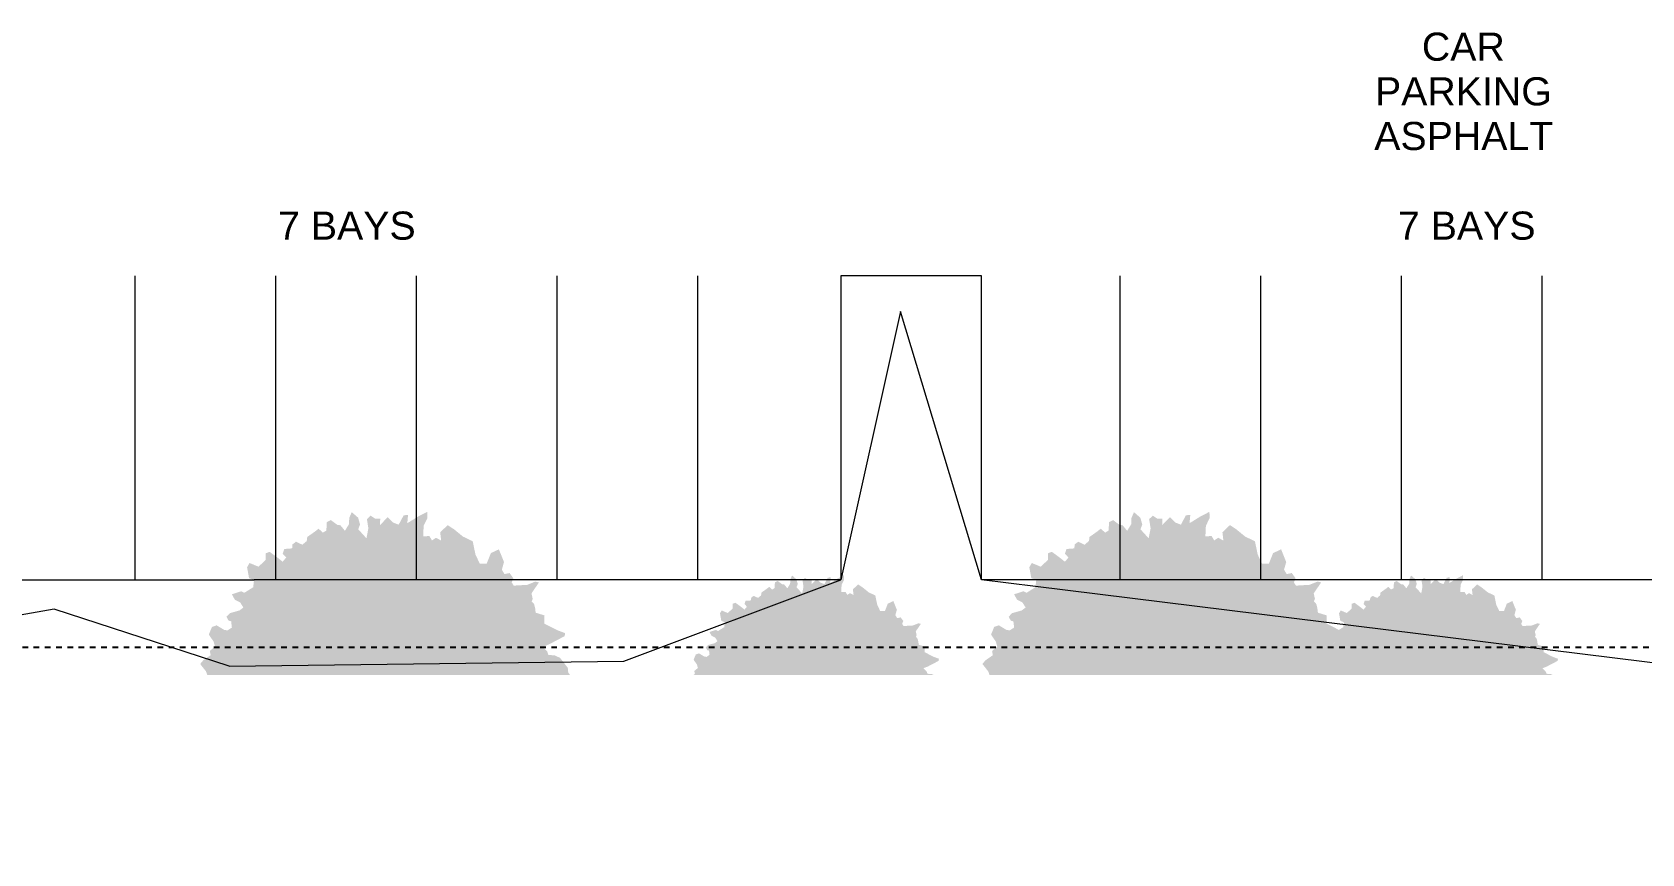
# Model space of a CAD drawing. Header units: metres. Extents: x -2477 to -2300, y 3875 to 4051.
# Drawn here: x -2393.73 to -2365.12, y 3942.27 to 3956.88 of the extents above; entities that cross this region are included whole.
import ezdxf

# ---------------------------------------------------------------- set-up
doc = ezdxf.new("R2010")
doc.units = ezdxf.units.M
doc.linetypes.add('BOUNDARY Tighter', pattern=[0.008, 0.004, -0.002, 0, -0.002])
for name, color, linetype, lineweight in [('A-DETL', 90, 'Continuous', 13), ('A-DETL-GENF', 92, 'Continuous', 5), ('A-FLOR', 192, 'Continuous', 5), ('C-TOPO', 7, 'Continuous', 5), ('C-TOPO-MAJR', 7, 'Continuous', 20), ('G-ANNO-TEXT', 231, 'Continuous', 5)]:
    doc.layers.add(name, color=color, linetype=linetype, lineweight=lineweight)
doc.styles.add('Arial', font='arial.ttf', dxfattribs={"height": 0.5})

# ---------------------------------------------------------------- blocks, each defined once
blk = doc.blocks.new('Tree 5m - Tree 2-358685-GA - Part A')
at = {"layer": 'A-DETL-GENF', "transparency": 33554585}
blk.add_hatch(color=53, dxfattribs=at).paths.add_polyline_path([(-0.676, -0.318), (-2.049, 0.839), (-2.031, 0.802), (-1.977, 0.749), (-1.993, 0.707), (-1.986, 0.628), (-2.066, 0.655), (-2.278, 0.702), (-2.304, 0.676), (-2.253, 0.584), (-2.185, 0.422), (-2.252, 0.348), (-2.19, 0.254), (-2.224, 0.203), (-2.245, 0.159), (-2.243, 0.116), (-2.272, 0.1), (-2.304, 0.039), (-2.459, -0.004), (-2.434, -0.04), (-2.332, -0.074), (-2.199, -0.173), (-2.205, -0.219), (-2.253, -0.245), (-2.259, -0.324), (-2.203, -0.354), (-2.213, -0.416), (-2.294, -0.471), (-2.346, -0.63), (-2.241, -0.658), (-2.119, -0.591), (-2.054, -0.646), (-2.086, -0.766), (-2.165, -0.911), (-2.111, -1.032), (-2.084, -1.171), (-2.058, -1.26), (-1.931, -1.252), (-1.875, -1.167), (-1.849, -1.234), (-1.791, -1.24), (-1.801, -1.302), (-1.74, -1.348), (-1.829, -1.443), (-1.923, -1.485), (-1.972, -1.546), (-1.847, -1.574), (-1.696, -1.596), (-1.768, -1.669), (-1.724, -1.699), (-1.603, -1.65), (-1.567, -1.717), (-1.559, -1.808), (-1.426, -1.793), (-1.478, -1.854), (-1.43, -1.894), (-1.412, -1.957), (-1.35, -1.952), (-1.291, -1.856), (-1.195, -1.777), (-1.189, -1.926), (-1.243, -1.957), (-1.279, -2.035), (-1.263, -2.138), (-1.195, -2.103), (-1.142, -2.047), (-1.052, -2.017), (-1.054, -2.103), (-1.027, -2.134), (-1.005, -2.228), (-0.951, -2.24), (-0.881, -2.166), (-0.832, -2.174), (-0.822, -2.244), (-0.764, -2.246), (-0.651, -2.256), (-0.615, -2.222), (-0.544, -2.222), (-0.508, -2.301), (-0.454, -2.303), (-0.419, -2.269), (-0.341, -2.325), (-0.289, -2.293), (-0.293, -2.23), (-0.226, -2.218), (-0.21, -2.299), (-0.182, -2.414), (-0.134, -2.432), (-0.081, -2.369), (0.04, -2.363), (0.094, -2.468), (0.15, -2.448), (0.219, -2.329), (0.185, -2.275), (0.251, -2.212), (0.378, -2.23), (0.394, -2.269), (0.507, -2.315), (0.521, -2.24), (0.493, -2.172), (0.503, -2.099), (0.563, -2.103), (0.674, -2.154), (0.734, -2.148), (0.744, -2.093), (0.726, -2.067), (0.768, -2.003), (0.833, -2.011), (0.859, -2.043), (0.893, -2.144), (0.95, -2.166), (1.04, -2.12), (1.05, -2.015), (1.076, -1.959), (1.159, -1.959), (1.185, -1.912), (1.219, -1.915), (-0.241, -0.684)])
blk = doc.blocks.new('Tree 7m - Tree-V184-GA - Part A')
at = {"layer": 'A-DETL-GENF', "transparency": 33554585}
blk.add_hatch(color=53, dxfattribs=at).paths.add_polyline_path([(-2.9, 1.557), (-2.957, 1.605), (-2.96, 1.55), (-3.008, 1.479), (-3.017, 1.256), (-2.971, 1.159), (-2.892, 1.083), (-2.915, 1.022), (-2.905, 0.908), (-3.022, 0.946), (-3.33, 1.014), (-3.368, 0.976), (-3.294, 0.844), (-3.195, 0.608), (-3.292, 0.501), (-3.203, 0.363), (-3.251, 0.29), (-3.281, 0.226), (-3.279, 0.164), (-3.321, 0.141), (-3.368, 0.052), (-3.593, -0.01), (-3.556, -0.064), (-3.408, -0.112), (-3.215, -0.256), (-3.224, -0.323), (-3.294, -0.361), (-3.303, -0.475), (-3.221, -0.519), (-3.236, -0.609), (-3.353, -0.688), (-3.429, -0.919), (-3.277, -0.96), (-3.098, -0.864), (-3.005, -0.943), (-3.052, -1.118), (-3.166, -1.329), (-3.087, -1.504), (-3.049, -1.706), (-3.011, -1.835), (-2.827, -1.823), (-2.745, -1.7), (-2.707, -1.797), (-2.622, -1.806), (-2.637, -1.896), (-2.549, -1.963), (-2.677, -2.101), (-2.815, -2.162), (-2.885, -2.25), (-2.704, -2.291), (-2.484, -2.323), (-2.59, -2.428), (-2.525, -2.472), (-2.35, -2.402), (-2.297, -2.499), (-2.286, -2.63), (-2.093, -2.61), (-2.169, -2.697), (-2.098, -2.756), (-2.072, -2.847), (-1.982, -2.841), (-1.897, -2.7), (-1.756, -2.586), (-1.748, -2.803), (-1.827, -2.847), (-1.879, -2.961), (-1.856, -3.11), (-1.756, -3.06), (-1.68, -2.978), (-1.549, -2.934), (-1.552, -3.06), (-1.514, -3.104), (-1.481, -3.241), (-1.403, -3.259), (-1.3, -3.151), (-1.23, -3.162), (-1.215, -3.265), (-1.131, -3.268), (-0.967, -3.282), (-0.914, -3.233), (-0.812, -3.233), (-0.759, -3.347), (-0.68, -3.35), (-0.631, -3.3), (-0.517, -3.382), (-0.441, -3.335), (-0.446, -3.244), (-0.35, -3.227), (-0.326, -3.344), (-0.286, -3.51), (-0.215, -3.537), (-0.139, -3.446), (0.036, -3.437), (0.115, -3.589), (0.197, -3.56), (0.296, -3.388), (0.247, -3.309), (0.343, -3.218), (0.527, -3.244), (0.551, -3.3), (0.714, -3.367), (0.735, -3.259), (0.694, -3.159), (0.709, -3.054), (0.796, -3.06), (0.957, -3.133), (1.045, -3.124), (1.06, -3.045), (1.033, -3.007), (1.095, -2.914), (1.188, -2.926), (1.226, -2.972), (1.276, -3.119), (1.358, -3.151), (1.489, -3.083), (1.504, -2.931), (1.542, -2.849), (1.662, -2.849), (1.7, -2.782), (1.861, -2.797), (1.943, -2.782), (1.948, -2.616), (1.973, -2.551), (-2.858, 1.521)])

msp = doc.modelspace()

# ---------------------------------------------------------------- linework, layer by layer
at = {"layer": 'A-DETL', "color": 253, "lineweight": 5}
for p, q in [((-2391.8956, 3947.1439), (-2391.8956, 3952.5439)), ((-2389.3956, 3947.5595), (-2389.3956, 3952.5439)), ((-2386.8956, 3948.2517), (-2386.8956, 3952.5439)), ((-2384.3956, 3947.1439), (-2384.3956, 3952.5439)), ((-2381.8956, 3947.1439), (-2381.8956, 3952.5439)), ((-2374.3956, 3948.1195), (-2374.3956, 3952.5439)), ((-2371.8956, 3947.4787), (-2371.8956, 3952.5439)), ((-2369.3956, 3947.1439), (-2369.3956, 3952.5439)), ((-2366.8956, 3947.1439), (-2366.8956, 3952.5439)), ((-2386.8956, 3947.1439), (-2386.8956, 3948.2517)), ((-2374.3956, 3947.1439), (-2374.3956, 3948.1195)), ((-2389.3956, 3947.1439), (-2389.3956, 3947.5595)), ((-2371.8956, 3947.1439), (-2371.8956, 3947.4787))]:
    msp.add_line(p, q, dxfattribs=at)
at = {"layer": 'A-DETL', "linetype": 'BOUNDARY Tighter', "lineweight": 25}
msp.add_line((-2401.7005, 3945.9439), (-2339.817, 3945.9439), dxfattribs=at)
at = {"layer": 'A-FLOR'}
for p, q in [((-2376.8583, 3952.5439), (-2379.3583, 3952.5439)), ((-2379.3583, 3952.5439), (-2379.3583, 3947.1439)), ((-2376.8583, 3947.1439), (-2376.8583, 3952.5439)), ((-2380.2548, 3947.1439), (-2389.7818, 3947.1439)), ((-2379.3583, 3947.1439), (-2380.2543, 3947.1439)), ((-2375.8829, 3947.1439), (-2376.8583, 3947.1439)), ((-2359.3583, 3947.1439), (-2375.8818, 3947.1439))]:
    msp.add_line(p, q, dxfattribs=at)
at = {"layer": 'C-TOPO'}
msp.add_line((-2396.8583, 3947.1439), (-2389.7829, 3947.1439), dxfattribs=at)
at = {"layer": 'C-TOPO-MAJR', "color": 8, "lineweight": 15}
for p, q in [((-2378.2989, 3951.9115), (-2379.3583, 3947.1439)), ((-2376.8583, 3947.1439), (-2378.2989, 3951.9115)), ((-2375.897, 3947.0251), (-2376.8583, 3947.1439)), ((-2393.3372, 3946.6246), (-2396.7451, 3946.0173)), ((-2390.2277, 3945.608), (-2393.3372, 3946.6246))]:
    msp.add_line(p, q, dxfattribs=at)
at = {"layer": 'C-TOPO-MAJR', "color": 63, "lineweight": 15}
for p, q in [((-2383.2138, 3945.6952), (-2379.3583, 3947.1439)), ((-2363.955, 3945.5485), (-2375.897, 3947.0251)), ((-2390.2277, 3945.608), (-2383.2138, 3945.6952))]:
    msp.add_line(p, q, dxfattribs=at)

# ---------------------------------------------------------------- block references
at = {"layer": 'A-DETL-GENF', "color": 53, "transparency": 33554585, "rotation": 220.1293300237995}
for name, p in [('Tree 7m - Tree-V184-GA - Part A', (-2387.4623, 3944.7722)), ('Tree 7m - Tree-V184-GA - Part A', (-2373.5623, 3944.7722)), ('Tree 5m - Tree 2-358685-GA - Part A', (-2379.8116, 3944.7722)), ('Tree 5m - Tree 2-358685-GA - Part A', (-2368.8116, 3944.7722))]:
    msp.add_blockref(name, p, dxfattribs=at)

# ---------------------------------------------------------------- texts
at = {"layer": 'G-ANNO-TEXT', "color": 7, "char_height": 0.5, "attachment_point": 1, "style": 'Arial'}
for s, insert, width in [('CAR ', (-2369.0321, 3956.8692), 2.020252), ('PARKING', (-2369.8655, 3956.0755), 3.799999), ('ASPHALT', (-2369.8787, 3955.2817), 3.8481), ('7 BAYS', (-2389.3569, 3953.6887), 2.95021), ('7 BAYS', (-2369.4569, 3953.6887), 2.95021)]:
    msp.add_mtext(s, dxfattribs=dict(at, insert=insert, width=width))

doc.saveas('drawing.dxf')
